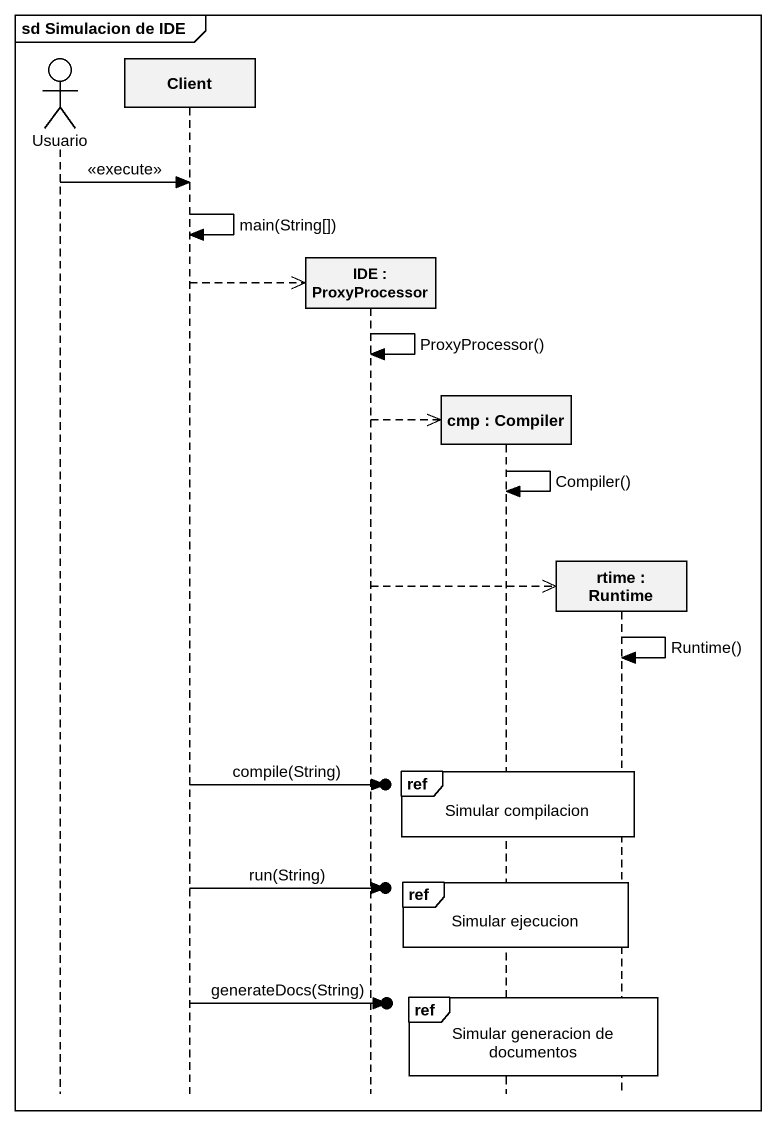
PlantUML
@startuml
mainframe sd Simulacion de IDE
hide footbox
actor Usuario
participant Client
participant "IDE : ProxyProcessor" as IDE
participant "cmp : Compiler" as cmp
participant "rtime : Runtime" as rtime

Usuario -> Client : <<execute>>
Client -> Client : main(String[])
Client -->> IDE **
IDE -> IDE : ProxyProcessor()
IDE -->> cmp **
cmp -> cmp : Compiler()
IDE -->> rtime **
rtime -> rtime : Runtime()
ref over cmp, rtime : Simular compilacion
Client ->o] : compile(String)
ref over cmp, rtime : Simular ejecucion
Client ->o] : run(String)
ref over cmp, rtime : Simular generacion de documentos
Client ->o] : generateDocs(String)
@enduml
